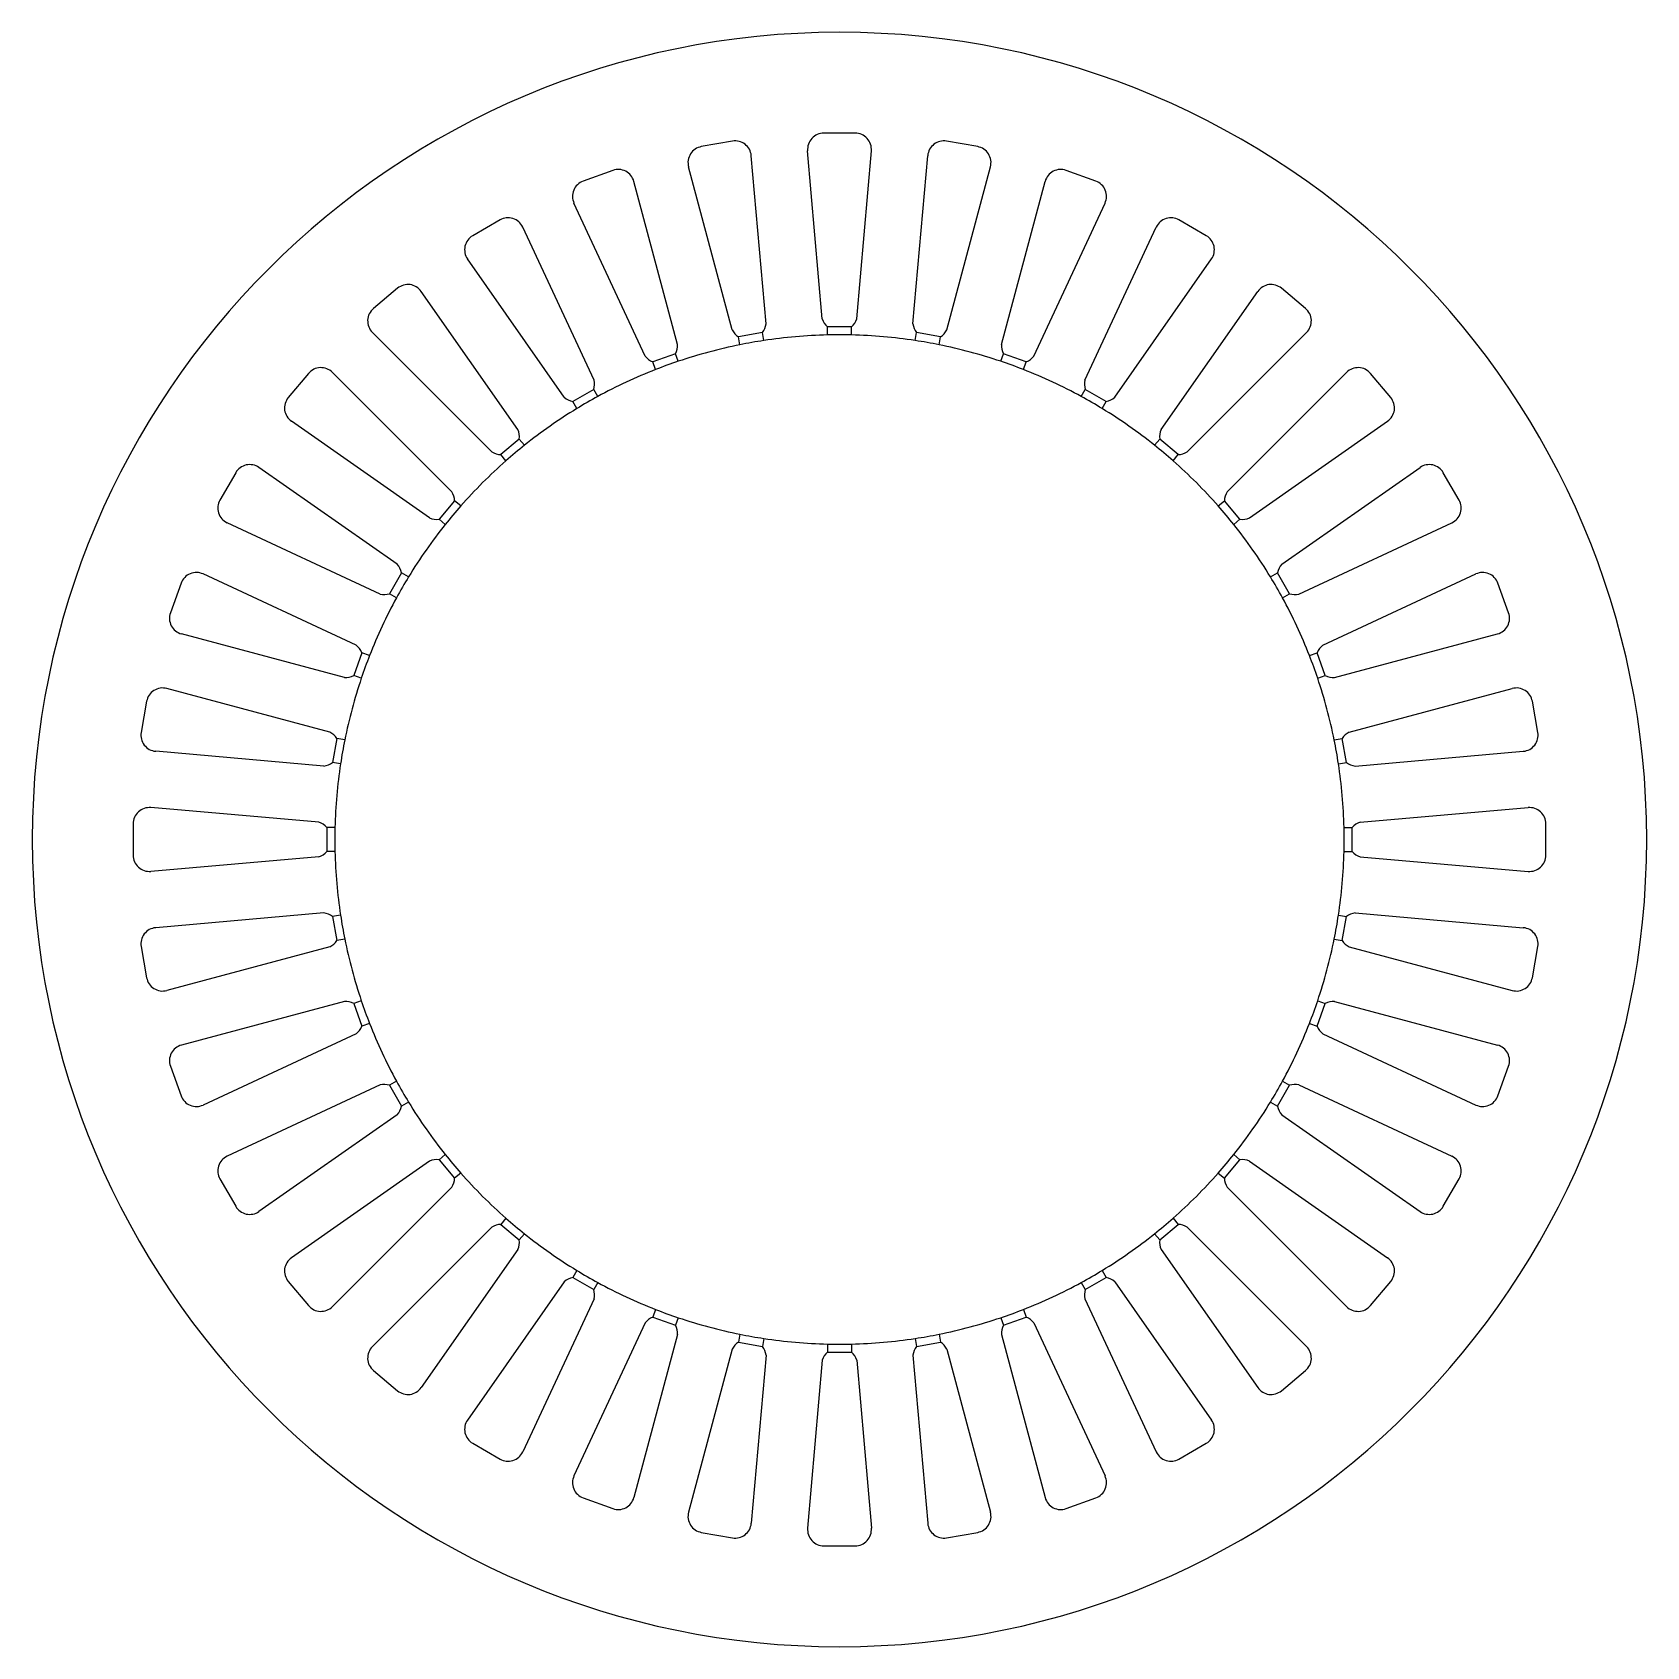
# Model space of a CAD drawing. Extents: x -100 to 100, y -100 to 100.
import ezdxf

# ---------------------------------------------------------------- set-up
doc = ezdxf.new("R2010")
doc.units = 0
doc.layers.add('layer 1000', color=7, linetype='CONTINUOUS')

msp = doc.modelspace()

# ---------------------------------------------------------------- linework, layer by layer
at = {"layer": 'layer 1000'}
for p, q in [((-13.270215, 86.509932), (-17.118216, 85.831425)), ((1.953682, 87.5), (-1.953682, 87.5)), ((17.118216, 85.831425), (13.270215, 86.509932)), ((-9.10396, 63.889743), (-10.930568, 84.715067)), ((-2.128687, 64.5), (-3.946109, 85.326128)), ((2.128687, 64.5), (3.946109, 85.326128)), ((9.10396, 63.889743), (10.930568, 84.715067)), ((-28.090902, 82.891303), (-31.762623, 81.554906)), ((-13.296655, 63.150457), (-18.702886, 83.344598)), ((13.296655, 63.150457), (18.702886, 83.344598)), ((31.762623, 81.554906), (28.090902, 82.891303)), ((-20.059988, 61.338228), (-25.475125, 81.529982)), ((20.059988, 61.338228), (25.475125, 81.529982)), ((-24.060611, 59.88212), (-32.891384, 78.830684)), ((24.060611, 59.88212), (32.891384, 78.830684)), ((-42.058062, 76.754064), (-45.441938, 74.800382)), ((45.441938, 74.800382), (42.058062, 76.754064)), ((-30.406503, 56.922982), (-39.245633, 75.867649)), ((30.406503, 56.922982), (39.245633, 75.867649)), ((-34.093497, 54.794295), (-46.080495, 71.92154)), ((34.093497, 54.794295), (46.080495, 71.92154)), ((-54.747309, 68.284691), (-57.740523, 65.773086)), ((57.740523, 65.773086), (54.747309, 68.284691)), ((-39.829132, 50.77816), (-51.823683, 67.900116)), ((39.829132, 50.77816), (51.823683, 67.900116)), ((-43.09047, 48.041573), (-57.869473, 62.827096)), ((-9.549448, 62.795765), (-12.503871, 62.27482)), ((-12.330223, 61.290012), (-12.503871, 62.27482)), ((-9.375799, 61.810957), (-9.549448, 62.795765)), ((-1.5, 62.5), (-1.5, 63.5)), ((1.5, 63.5), (-1.5, 63.5)), ((1.5, 62.5), (1.5, 63.5)), ((9.375799, 61.810957), (9.549448, 62.795765)), ((12.503871, 62.27482), (9.549448, 62.795765)), ((12.330223, 61.290012), (12.503871, 62.27482)), ((43.09047, 48.041573), (57.869473, 62.827096)), ((-20.30874, 60.183512), (-23.127818, 59.157451)), ((-19.96672, 59.243819), (-20.30874, 60.183512)), ((19.96672, 59.243819), (20.30874, 60.183512)), ((23.127818, 59.157451), (20.30874, 60.183512)), ((-22.785798, 58.217759), (-23.127818, 59.157451)), ((22.785798, 58.217759), (23.127818, 59.157451)), ((-65.773086, 57.740523), (-68.284691, 54.747309)), ((-48.041573, 43.09047), (-62.827096, 57.869473)), ((48.041573, 43.09047), (62.827096, 57.869473)), ((68.284691, 54.747309), (65.773086, 57.740523)), ((-30.450962, 55.742613), (-33.049038, 54.242613)), ((-32.549038, 53.376588), (-33.049038, 54.242613)), ((-29.950962, 54.876588), (-30.450962, 55.742613)), ((29.950962, 54.876588), (30.450962, 55.742613)), ((33.049038, 54.242613), (30.450962, 55.742613)), ((32.549038, 53.376588), (33.049038, 54.242613)), ((-50.77816, 39.829132), (-67.900116, 51.823683)), ((50.77816, 39.829132), (67.900116, 51.823683)), ((-39.667947, 49.608004), (-41.96608, 47.679641)), ((-39.025159, 48.841959), (-39.667947, 49.608004)), ((39.025159, 48.841959), (39.667947, 49.608004)), ((41.96608, 47.679641), (39.667947, 49.608004)), ((-54.794295, 34.093497), (-71.92154, 46.080495)), ((-41.323292, 46.913596), (-41.96608, 47.679641)), ((41.323292, 46.913596), (41.96608, 47.679641)), ((54.794295, 34.093497), (71.92154, 46.080495)), ((-74.800382, 45.441938), (-76.754064, 42.058062)), ((76.754064, 42.058062), (74.800382, 45.441938)), ((-47.679641, 41.96608), (-49.608004, 39.667947)), ((-46.913596, 41.323292), (-47.679641, 41.96608)), ((46.913596, 41.323292), (47.679641, 41.96608)), ((49.608004, 39.667947), (47.679641, 41.96608)), ((-56.922982, 30.406503), (-75.867649, 39.245633)), ((-48.841959, 39.025159), (-49.608004, 39.667947)), ((48.841959, 39.025159), (49.608004, 39.667947)), ((56.922982, 30.406503), (75.867649, 39.245633)), ((-59.88212, 24.060611), (-78.830684, 32.891384)), ((-54.242613, 33.049038), (-55.742613, 30.450962)), ((-53.376588, 32.549038), (-54.242613, 33.049038)), ((53.376588, 32.549038), (54.242613, 33.049038)), ((55.742613, 30.450962), (54.242613, 33.049038)), ((59.88212, 24.060611), (78.830684, 32.891384)), ((-81.554906, 31.762623), (-82.891303, 28.090902)), ((-54.876588, 29.950962), (-55.742613, 30.450962)), ((54.876588, 29.950962), (55.742613, 30.450962)), ((82.891303, 28.090902), (81.554906, 31.762623)), ((-61.338228, 20.059988), (-81.529982, 25.475125)), ((61.338228, 20.059988), (81.529982, 25.475125)), ((-59.157451, 23.127818), (-60.183512, 20.30874)), ((-58.217759, 22.785798), (-59.157451, 23.127818)), ((58.217759, 22.785798), (59.157451, 23.127818)), ((60.183512, 20.30874), (59.157451, 23.127818)), ((-59.243819, 19.96672), (-60.183512, 20.30874)), ((59.243819, 19.96672), (60.183512, 20.30874)), ((-63.150457, 13.296655), (-83.344598, 18.702886)), ((63.150457, 13.296655), (83.344598, 18.702886)), ((-85.831425, 17.118216), (-86.509932, 13.270215)), ((86.509932, 13.270215), (85.831425, 17.118216)), ((-62.27482, 12.503871), (-62.795765, 9.549448)), ((-61.290012, 12.330223), (-62.27482, 12.503871)), ((61.290012, 12.330223), (62.27482, 12.503871)), ((62.795765, 9.549448), (62.27482, 12.503871)), ((-63.889743, 9.10396), (-84.715067, 10.930568)), ((63.889743, 9.10396), (84.715067, 10.930568)), ((-61.810957, 9.375799), (-62.795765, 9.549448)), ((61.810957, 9.375799), (62.795765, 9.549448)), ((-64.5, 2.128687), (-85.326128, 3.946109)), ((64.5, 2.128687), (85.326128, 3.946109)), ((-87.5, 1.953682), (-87.5, -1.953682)), ((-62.5, 1.5), (-63.5, 1.5)), ((-63.5, 1.5), (-63.5, -1.5)), ((62.5, 1.5), (63.5, 1.5)), ((63.5, -1.5), (63.5, 1.5)), ((87.5, -1.953682), (87.5, 1.953682)), ((-62.5, -1.5), (-63.5, -1.5)), ((62.5, -1.5), (63.5, -1.5)), ((-64.5, -2.128687), (-85.326128, -3.946109)), ((64.5, -2.128687), (85.326128, -3.946109)), ((-63.889743, -9.10396), (-84.715067, -10.930568)), ((-61.810957, -9.375799), (-62.795765, -9.549448)), ((-62.795765, -9.549448), (-62.27482, -12.503871)), ((61.810957, -9.375799), (62.795765, -9.549448)), ((62.27482, -12.503871), (62.795765, -9.549448)), ((63.889743, -9.10396), (84.715067, -10.930568)), ((-86.509932, -13.270215), (-85.831425, -17.118216)), ((-63.150457, -13.296655), (-83.344598, -18.702886)), ((-61.290012, -12.330223), (-62.27482, -12.503871)), ((61.290012, -12.330223), (62.27482, -12.503871)), ((63.150457, -13.296655), (83.344598, -18.702886)), ((85.831425, -17.118216), (86.509932, -13.270215)), ((-59.243819, -19.96672), (-60.183512, -20.30874)), ((59.243819, -19.96672), (60.183512, -20.30874)), ((-61.338228, -20.059988), (-81.529982, -25.475125)), ((-60.183512, -20.30874), (-59.157451, -23.127818)), ((59.157451, -23.127818), (60.183512, -20.30874)), ((61.338228, -20.059988), (81.529982, -25.475125)), ((-58.217759, -22.785798), (-59.157451, -23.127818)), ((58.217759, -22.785798), (59.157451, -23.127818)), ((-59.88212, -24.060611), (-78.830684, -32.891384)), ((59.88212, -24.060611), (78.830684, -32.891384)), ((-82.891303, -28.090902), (-81.554906, -31.762623)), ((-54.876588, -29.950962), (-55.742613, -30.450962)), ((54.876588, -29.950962), (55.742613, -30.450962)), ((81.554906, -31.762623), (82.891303, -28.090902)), ((-56.922982, -30.406503), (-75.867649, -39.245633)), ((-55.742613, -30.450962), (-54.242613, -33.049038)), ((54.242613, -33.049038), (55.742613, -30.450962)), ((56.922982, -30.406503), (75.867649, -39.245633)), ((-53.376588, -32.549038), (-54.242613, -33.049038)), ((53.376588, -32.549038), (54.242613, -33.049038)), ((-54.794295, -34.093497), (-71.92154, -46.080495)), ((54.794295, -34.093497), (71.92154, -46.080495)), ((-50.77816, -39.829132), (-67.900116, -51.823683)), ((-48.841959, -39.025159), (-49.608004, -39.667947)), ((-49.608004, -39.667947), (-47.679641, -41.96608)), ((47.679641, -41.96608), (49.608004, -39.667947)), ((48.841959, -39.025159), (49.608004, -39.667947)), ((50.77816, -39.829132), (67.900116, -51.823683)), ((-46.913596, -41.323292), (-47.679641, -41.96608)), ((46.913596, -41.323292), (47.679641, -41.96608)), ((-76.754064, -42.058062), (-74.800382, -45.441938)), ((-48.041573, -43.09047), (-62.827096, -57.869473)), ((48.041573, -43.09047), (62.827096, -57.869473)), ((74.800382, -45.441938), (76.754064, -42.058062)), ((-41.323292, -46.913596), (-41.96608, -47.679641)), ((-41.96608, -47.679641), (-39.667947, -49.608004)), ((39.667947, -49.608004), (41.96608, -47.679641)), ((41.323292, -46.913596), (41.96608, -47.679641)), ((-43.09047, -48.041573), (-57.869473, -62.827096)), ((-39.025159, -48.841959), (-39.667947, -49.608004)), ((39.025159, -48.841959), (39.667947, -49.608004)), ((43.09047, -48.041573), (57.869473, -62.827096)), ((-39.829132, -50.77816), (-51.823683, -67.900116)), ((39.829132, -50.77816), (51.823683, -67.900116)), ((-32.549038, -53.376588), (-33.049038, -54.242613)), ((32.549038, -53.376588), (33.049038, -54.242613)), ((-68.284691, -54.747309), (-65.773086, -57.740523)), ((-34.093497, -54.794295), (-46.080495, -71.92154)), ((-33.049038, -54.242613), (-30.450962, -55.742613)), ((-29.950962, -54.876588), (-30.450962, -55.742613)), ((29.950962, -54.876588), (30.450962, -55.742613)), ((30.450962, -55.742613), (33.049038, -54.242613)), ((34.093497, -54.794295), (46.080495, -71.92154)), ((65.773086, -57.740523), (68.284691, -54.747309)), ((-30.406503, -56.922982), (-39.245633, -75.867649)), ((30.406503, -56.922982), (39.245633, -75.867649)), ((-24.060611, -59.88212), (-32.891384, -78.830684)), ((-22.785798, -58.217759), (-23.127818, -59.157451)), ((-23.127818, -59.157451), (-20.30874, -60.183512)), ((-19.96672, -59.243819), (-20.30874, -60.183512)), ((19.96672, -59.243819), (20.30874, -60.183512)), ((20.30874, -60.183512), (23.127818, -59.157451)), ((22.785798, -58.217759), (23.127818, -59.157451)), ((24.060611, -59.88212), (32.891384, -78.830684)), ((-20.059988, -61.338228), (-25.475125, -81.529982)), ((-12.330223, -61.290012), (-12.503871, -62.27482)), ((-9.375799, -61.810957), (-9.549448, -62.795765)), ((9.375799, -61.810957), (9.549448, -62.795765)), ((12.330223, -61.290012), (12.503871, -62.27482)), ((20.059988, -61.338228), (25.475125, -81.529982)), ((-13.296655, -63.150457), (-18.702886, -83.344598)), ((-12.503871, -62.27482), (-9.549448, -62.795765)), ((-9.10396, -63.889743), (-10.930568, -84.715067)), ((-1.5, -62.5), (-1.5, -63.5)), ((-1.5, -63.5), (1.5, -63.5)), ((1.5, -62.5), (1.5, -63.5)), ((9.10396, -63.889743), (10.930568, -84.715067)), ((9.549448, -62.795765), (12.503871, -62.27482)), ((13.296655, -63.150457), (18.702886, -83.344598)), ((-57.740523, -65.773086), (-54.747309, -68.284691)), ((-2.128687, -64.5), (-3.946109, -85.326128)), ((2.128687, -64.5), (3.946109, -85.326128)), ((54.747309, -68.284691), (57.740523, -65.773086)), ((-45.441938, -74.800382), (-42.058062, -76.754064)), ((42.058062, -76.754064), (45.441938, -74.800382)), ((-31.762623, -81.554906), (-28.090902, -82.891303)), ((28.090902, -82.891303), (31.762623, -81.554906)), ((-17.118216, -85.831425), (-13.270215, -86.509932)), ((13.270215, -86.509932), (17.118216, -85.831425)), ((-1.953682, -87.5), (1.953682, -87.5))]:
    msp.add_line(p, q, dxfattribs=at)
for centre, radius, start, end in [((0, 0), 100, 0, 180), ((-12.922918, 84.540316), 2, 5.012635, 100), ((-1.953682, 85.5), 2, 90, 184.987365), ((1.953682, 85.5), 2, 355.012635, 90), ((12.922918, 84.540316), 2, 80, 174.987365), ((-16.77092, 83.86181), 2, 100, 194.987365), ((16.77092, 83.86181), 2, 345.012635, 80), ((-27.406862, 81.011918), 2, 15.012635, 110), ((27.406862, 81.011918), 2, 70, 164.987365), ((-31.078582, 79.675521), 2, 110, 204.987365), ((31.078582, 79.675521), 2, 335.012635, 70), ((-41.058062, 75.022013), 2, 25.012635, 120), ((41.058062, 75.022013), 2, 60, 154.987365), ((-44.441938, 73.068331), 2, 120, 214.987365), ((44.441938, 73.068331), 2, 325.012635, 60), ((-53.461734, 66.752602), 2, 35.012635, 130), ((53.461734, 66.752602), 2, 50, 144.987365), ((-56.454948, 64.240998), 2, 130, 224.987365), ((0.051682, 65.173146), 2.281914, 197.157035, 227.157035), ((-0.051682, 65.173146), 2.281914, 312.842965, 342.842965), ((56.454948, 64.240998), 2, 315.012635, 50), ((-11.266301, 64.191994), 2.281914, 207.157035, 237.157035), ((-11.368095, 64.174045), 2.281914, 322.842965, 352.842965), ((0, 0), 62.517997, 91.374835, 98.625165), ((0, 0), 62.517997, 88.625165, 91.374835), ((0, 0), 62.517997, 81.374835, 88.625165), ((11.368095, 64.174045), 2.281914, 187.157035, 217.157035), ((11.266301, 64.191994), 2.281914, 302.842965, 332.842965), ((-22.339094, 61.225048), 2.281914, 332.842965, 2.842965), ((0, 0), 62.517997, 101.374835, 108.625165), ((0, 0), 62.517997, 98.625165, 101.374835), ((0, 0), 62.517997, 78.625165, 81.374835), ((0, 0), 62.517997, 71.374835, 78.625165), ((22.339094, 61.225048), 2.281914, 177.157035, 207.157035), ((-64.240998, 56.454948), 2, 45.012635, 140), ((0, 0), 62.517997, 111.374835, 118.625165), ((-22.241963, 61.2604), 2.281914, 217.157035, 247.157035), ((0, 0), 62.517997, 108.625165, 111.374835), ((0, 0), 62.517997, 68.625165, 71.374835), ((0, 0), 62.517997, 61.374835, 68.625165), ((22.241963, 61.2604), 2.281914, 292.842965, 322.842965), ((64.240998, 56.454948), 2, 40, 134.987365), ((-32.631331, 56.415759), 2.281914, 342.842965, 12.842965), ((32.631331, 56.415759), 2.281914, 167.157035, 197.157035), ((-66.752602, 53.461734), 2, 140, 234.987365), ((-32.541815, 56.467441), 2.281914, 227.157035, 257.157035), ((0, 0), 62.517997, 118.625165, 121.374835), ((0, 0), 62.517997, 58.625165, 61.374835), ((32.541815, 56.467441), 2.281914, 282.842965, 312.842965), ((66.752602, 53.461734), 2, 305.012635, 40), ((0, 0), 62.517997, 121.374835, 128.625165), ((0, 0), 62.517997, 51.374835, 58.625165), ((-41.932081, 49.892305), 2.281914, 352.842965, 22.842965), ((41.932081, 49.892305), 2.281914, 157.157035, 187.157035), ((-41.8529, 49.958747), 2.281914, 237.157035, 267.157035), ((0, 0), 62.517997, 128.625165, 131.374835), ((0, 0), 62.517997, 48.625165, 51.374835), ((41.8529, 49.958747), 2.281914, 272.842965, 302.842965), ((-73.068331, 44.441938), 2, 55.012635, 150), ((0, 0), 62.517997, 131.374835, 138.625165), ((0, 0), 62.517997, 41.374835, 48.625165), ((73.068331, 44.441938), 2, 30, 124.987365), ((-75.022013, 41.058062), 2, 150, 244.987365), ((-49.958747, 41.8529), 2.281914, 2.842965, 32.842965), ((49.958747, 41.8529), 2.281914, 147.157035, 177.157035), ((75.022013, 41.058062), 2, 295.012635, 30), ((0, 0), 62.517997, 138.625165, 141.374835), ((0, 0), 62.517997, 38.625165, 41.374835), ((0, 0), 62.517997, 141.374835, 148.625165), ((-49.892305, 41.932081), 2.281914, 247.157035, 277.157035), ((0, 0), 62.517997, 31.374835, 38.625165), ((49.892305, 41.932081), 2.281914, 262.842965, 292.842965), ((-56.467441, 32.541815), 2.281914, 12.842965, 42.842965), ((56.467441, 32.541815), 2.281914, 137.157035, 167.157035), ((-79.675521, 31.078582), 2, 65.012635, 160), ((0, 0), 62.517997, 148.625165, 151.374835), ((0, 0), 62.517997, 28.625165, 31.374835), ((79.675521, 31.078582), 2, 20, 114.987365), ((-56.415759, 32.631331), 2.281914, 257.157035, 287.157035), ((56.415759, 32.631331), 2.281914, 252.842965, 282.842965), ((-81.011918, 27.406862), 2, 160, 254.987365), ((0, 0), 62.517997, 151.374835, 158.625165), ((0, 0), 62.517997, 21.374835, 28.625165), ((81.011918, 27.406862), 2, 285.012635, 20), ((-61.2604, 22.241963), 2.281914, 22.842965, 52.842965), ((61.2604, 22.241963), 2.281914, 127.157035, 157.157035), ((0, 0), 62.517997, 158.625165, 161.374835), ((0, 0), 62.517997, 18.625165, 21.374835), ((-61.225048, 22.339094), 2.281914, 267.157035, 297.157035), ((61.225048, 22.339094), 2.281914, 242.842965, 272.842965), ((-83.86181, 16.77092), 2, 75.012635, 170), ((0, 0), 62.517997, 161.374835, 168.625165), ((0, 0), 62.517997, 11.374835, 18.625165), ((83.86181, 16.77092), 2, 10, 104.987365), ((-84.540316, 12.922918), 2, 170, 264.987365), ((-64.191994, 11.266301), 2.281914, 32.842965, 62.842965), ((0, 0), 62.517997, 168.625165, 171.374835), ((0, 0), 62.517997, 8.625165, 11.374835), ((64.191994, 11.266301), 2.281914, 117.157035, 147.157035), ((84.540316, 12.922918), 2, 275.012635, 10), ((-64.174045, 11.368095), 2.281914, 277.157035, 307.157035), ((0, 0), 62.517997, 171.374835, 178.625165), ((0, 0), 62.517997, 1.374835, 8.625165), ((64.174045, 11.368095), 2.281914, 232.842965, 262.842965), ((-85.5, 1.953682), 2, 85.012635, 180), ((-65.173146, -0.051682), 2.281914, 42.842965, 72.842965), ((65.173146, -0.051682), 2.281914, 107.157035, 137.157035), ((85.5, 1.953682), 2, 360, 94.987365), ((0, 0), 100, 180, 0), ((0, 0), 62.517997, 178.625165, 181.374835), ((0, 0), 62.517997, 358.625165, 1.374835), ((-85.5, -1.953682), 2, 180, 274.987365), ((-65.173146, 0.051682), 2.281914, 287.157035, 317.157035), ((0, 0), 62.517997, 181.374835, 188.625165), ((0, 0), 62.517997, 351.374835, 358.625165), ((65.173146, 0.051682), 2.281914, 222.842965, 252.842965), ((85.5, -1.953682), 2, 265.012635, 0), ((-64.174045, -11.368095), 2.281914, 52.842965, 82.842965), ((0, 0), 62.517997, 188.625165, 191.374835), ((0, 0), 62.517997, 348.625165, 351.374835), ((64.174045, -11.368095), 2.281914, 97.157035, 127.157035), ((-84.540316, -12.922918), 2, 95.012635, 190), ((84.540316, -12.922918), 2, 350, 84.987365), ((-64.191994, -11.266301), 2.281914, 297.157035, 327.157035), ((0, 0), 62.517997, 191.374835, 198.625165), ((0, 0), 62.517997, 341.374835, 348.625165), ((64.191994, -11.266301), 2.281914, 212.842965, 242.842965), ((-83.86181, -16.77092), 2, 190, 284.987365), ((83.86181, -16.77092), 2, 255.012635, 350), ((0, 0), 62.517997, 198.625165, 201.374835), ((0, 0), 62.517997, 338.625165, 341.374835), ((-61.225048, -22.339094), 2.281914, 62.842965, 92.842965), ((61.225048, -22.339094), 2.281914, 87.157035, 117.157035), ((-61.2604, -22.241963), 2.281914, 307.157035, 337.157035), ((0, 0), 62.517997, 201.374835, 208.625165), ((0, 0), 62.517997, 331.374835, 338.625165), ((61.2604, -22.241963), 2.281914, 202.842965, 232.842965), ((-81.011918, -27.406862), 2, 105.012635, 200), ((81.011918, -27.406862), 2, 340, 74.987365), ((0, 0), 62.517997, 208.625165, 211.374835), ((0, 0), 62.517997, 328.625165, 331.374835), ((-79.675521, -31.078582), 2, 200, 294.987365), ((-56.415759, -32.631331), 2.281914, 72.842965, 102.842965), ((56.415759, -32.631331), 2.281914, 77.157035, 107.157035), ((79.675521, -31.078582), 2, 245.012635, 340), ((-56.467441, -32.541815), 2.281914, 317.157035, 347.157035), ((0, 0), 62.517997, 211.374835, 218.625165), ((0, 0), 62.517997, 321.374835, 328.625165), ((56.467441, -32.541815), 2.281914, 192.842965, 222.842965), ((-75.022013, -41.058062), 2, 115.012635, 210), ((-49.892305, -41.932081), 2.281914, 82.842965, 112.842965), ((0, 0), 62.517997, 218.625165, 221.374835), ((0, 0), 62.517997, 318.625165, 321.374835), ((49.892305, -41.932081), 2.281914, 67.157035, 97.157035), ((75.022013, -41.058062), 2, 330, 64.987365), ((-49.958747, -41.8529), 2.281914, 327.157035, 357.157035), ((0, 0), 62.517997, 221.374835, 228.625165), ((0, 0), 62.517997, 311.374835, 318.625165), ((49.958747, -41.8529), 2.281914, 182.842965, 212.842965), ((-73.068331, -44.441938), 2, 210, 304.987365), ((73.068331, -44.441938), 2, 235.012635, 330), ((-41.8529, -49.958747), 2.281914, 92.842965, 122.842965), ((0, 0), 62.517997, 228.625165, 231.374835), ((0, 0), 62.517997, 308.625165, 311.374835), ((41.8529, -49.958747), 2.281914, 57.157035, 87.157035), ((-41.932081, -49.892305), 2.281914, 337.157035, 7.157035), ((0, 0), 62.517997, 231.374835, 238.625165), ((0, 0), 62.517997, 301.374835, 308.625165), ((41.932081, -49.892305), 2.281914, 172.842965, 202.842965), ((-66.752602, -53.461734), 2, 125.012635, 220), ((66.752602, -53.461734), 2, 320, 54.987365), ((0, 0), 62.517997, 238.625165, 241.374835), ((0, 0), 62.517997, 298.625165, 301.374835), ((-32.541815, -56.467441), 2.281914, 102.842965, 132.842965), ((-32.631331, -56.415759), 2.281914, 347.157035, 17.157035), ((0, 0), 62.517997, 241.374835, 248.625165), ((0, 0), 62.517997, 291.374835, 298.625165), ((32.631331, -56.415759), 2.281914, 162.842965, 192.842965), ((32.541815, -56.467441), 2.281914, 47.157035, 77.157035), ((-64.240998, -56.454948), 2, 220, 314.987365), ((64.240998, -56.454948), 2, 225.012635, 320), ((-22.241963, -61.2604), 2.281914, 112.842965, 142.842965), ((0, 0), 62.517997, 248.625165, 251.374835), ((0, 0), 62.517997, 251.374835, 258.625165), ((0, 0), 62.517997, 281.374835, 288.625165), ((0, 0), 62.517997, 288.625165, 291.374835), ((22.241963, -61.2604), 2.281914, 37.157035, 67.157035), ((-22.339094, -61.225048), 2.281914, 357.157035, 27.157035), ((0, 0), 62.517997, 258.625165, 261.374835), ((0, 0), 62.517997, 261.374835, 268.625165), ((0, 0), 62.517997, 271.374835, 278.625165), ((0, 0), 62.517997, 278.625165, 281.374835), ((22.339094, -61.225048), 2.281914, 152.842965, 182.842965), ((-56.454948, -64.240998), 2, 135.012635, 230), ((-11.266301, -64.191994), 2.281914, 122.842965, 152.842965), ((-11.368095, -64.174045), 2.281914, 7.157035, 37.157035), ((0.051682, -65.173146), 2.281914, 132.842965, 162.842965), ((0, 0), 62.517997, 268.625165, 271.374835), ((-0.051682, -65.173146), 2.281914, 17.157035, 47.157035), ((11.368095, -64.174045), 2.281914, 142.842965, 172.842965), ((11.266301, -64.191994), 2.281914, 27.157035, 57.157035), ((56.454948, -64.240998), 2, 310, 44.987365), ((-53.461734, -66.752602), 2, 230, 324.987365), ((53.461734, -66.752602), 2, 215.012635, 310), ((-44.441938, -73.068331), 2, 145.012635, 240), ((44.441938, -73.068331), 2, 300, 34.987365), ((-41.058062, -75.022013), 2, 240, 334.987365), ((41.058062, -75.022013), 2, 205.012635, 300), ((-31.078582, -79.675521), 2, 155.012635, 250), ((31.078582, -79.675521), 2, 290, 24.987365), ((-27.406862, -81.011918), 2, 250, 344.987365), ((27.406862, -81.011918), 2, 195.012635, 290), ((-16.77092, -83.86181), 2, 165.012635, 260), ((16.77092, -83.86181), 2, 280, 14.987365), ((-12.922918, -84.540316), 2, 260, 354.987365), ((-1.953682, -85.5), 2, 175.012635, 270), ((1.953682, -85.5), 2, 270, 4.987365), ((12.922918, -84.540316), 2, 185.012635, 280)]:
    msp.add_arc(centre, radius, start, end, dxfattribs=at)

doc.saveas('drawing.dxf')
